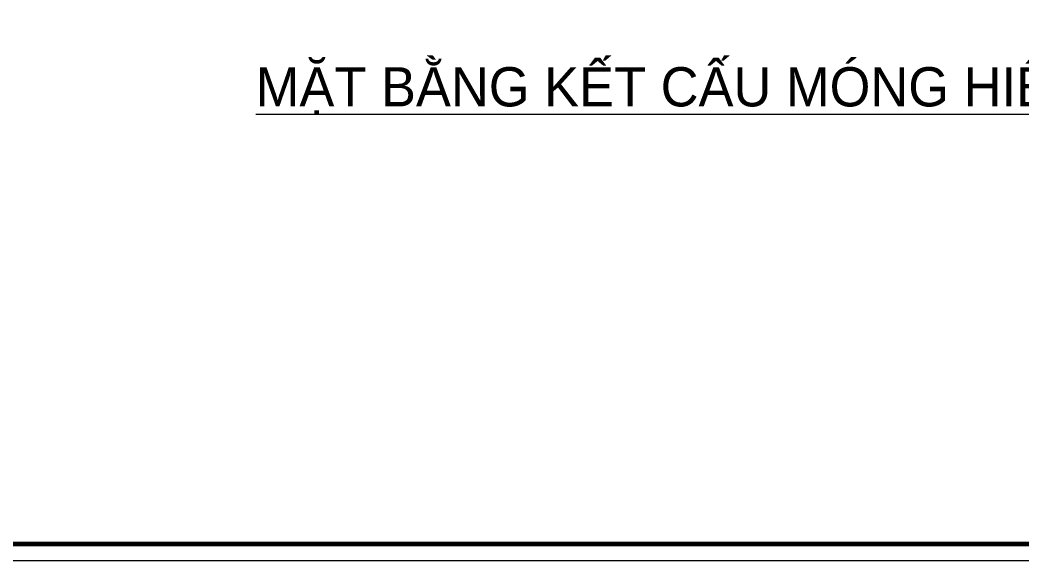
# Model space of a CAD drawing. Header units: millimetres. Extents: x 5243337 to 5938936, y 490824 to 785930.
# Drawn here: x 5803669 to 5821557, y 550913 to 560563 of the extents above; entities that cross this region are included whole.
import ezdxf
from ezdxf.enums import TextEntityAlignment as Align

# ---------------------------------------------------------------- set-up
doc = ezdxf.new("R2010")
doc.units = ezdxf.units.MM
doc.header["$MEASUREMENT"] = 0
doc.layers.get('0').update_dxf_attribs({"lineweight": 0})
doc.layers.get('Defpoints').update_dxf_attribs({"lineweight": 0})
for name, color, linetype, lineweight in [('Khungten_LCDI', 7, 'Continuous', 25), ('LC Net thay', 7, 'Continuous', 25), ('LC Text1', 3, 'Continuous', 20), ('text', 1, 'Continuous', 20)]:
    doc.layers.add(name, color=color, linetype=linetype, lineweight=lineweight)
doc.styles.add('AVANH-B', font='VHAVANB.TTF')
doc.styles.add('Khungten', font='VHAVAN.TTF', dxfattribs={"width": 0.9, "height": 5000})
doc.styles.add('Title', font='VHBLACK.TTF')

# ---------------------------------------------------------------- blocks, each defined once
blk = doc.blocks.new('ha tang Nui Beo')
at = {"layer": 'Defpoints', "lineweight": 0}
blk.add_lwpolyline([(-1200, -14850), (-1200, 14850), (40800, 14850), (40800, -14850)], close=True, dxfattribs=at)
at = {"layer": 'Khungten_LCDI', "color": 5, "lineweight": 60}
blk.add_lwpolyline([(0, -14650), (0, 14650), (40600, 14650), (40600, -14650)], close=True, dxfattribs=at)
at = {"color": 7, "style": 'Khungten', "width": 0.8}
for tag, p in [('REVISION', (39499, -10746)), ('NGAYHT', (39546, -11609))]:
    blk.add_attdef(tag, text='', height=200, dxfattribs=at).set_placement(p, align=Align.CENTER)
at = {"layer": 'LC Text1', "style": 'Title', "width": 1.485915}
for tag, p, p2 in [('TENBANVE1', (36913, -8886), (40339, -8886)), ('TENBANVE2', (36913, -9562), (40339, -9562))]:
    blk.add_attdef(tag, text='', height=250, dxfattribs=at).set_placement(p, p2, align=Align.FIT)
at = {"layer": 'LC Text1', "style": 'Title', "width": 0.7}
blk.add_attdef('SOBANVE', text='', height=250, dxfattribs=at).set_placement((39562, -13896), align=Align.CENTER)

msp = doc.modelspace()

# ---------------------------------------------------------------- block references
at = {"layer": 'LC Net thay', "xscale": 1.500000000004304, "yscale": 1.500000000004304, "zscale": 1.500000000004304}
msp.add_blockref('ha tang Nui Beo', (5787581.5, 573188.2), dxfattribs=at)

# ---------------------------------------------------------------- texts
at = {"layer": 'text', "style": 'AVANH-B'}
msp.add_text('%%UmÆt b»ng kÕt cÊu mãng hiÖn tr¹ng', height=700, dxfattribs=at).set_placement((5817082.3, 559022), align=Align.CENTER)

doc.saveas('drawing.dxf')
